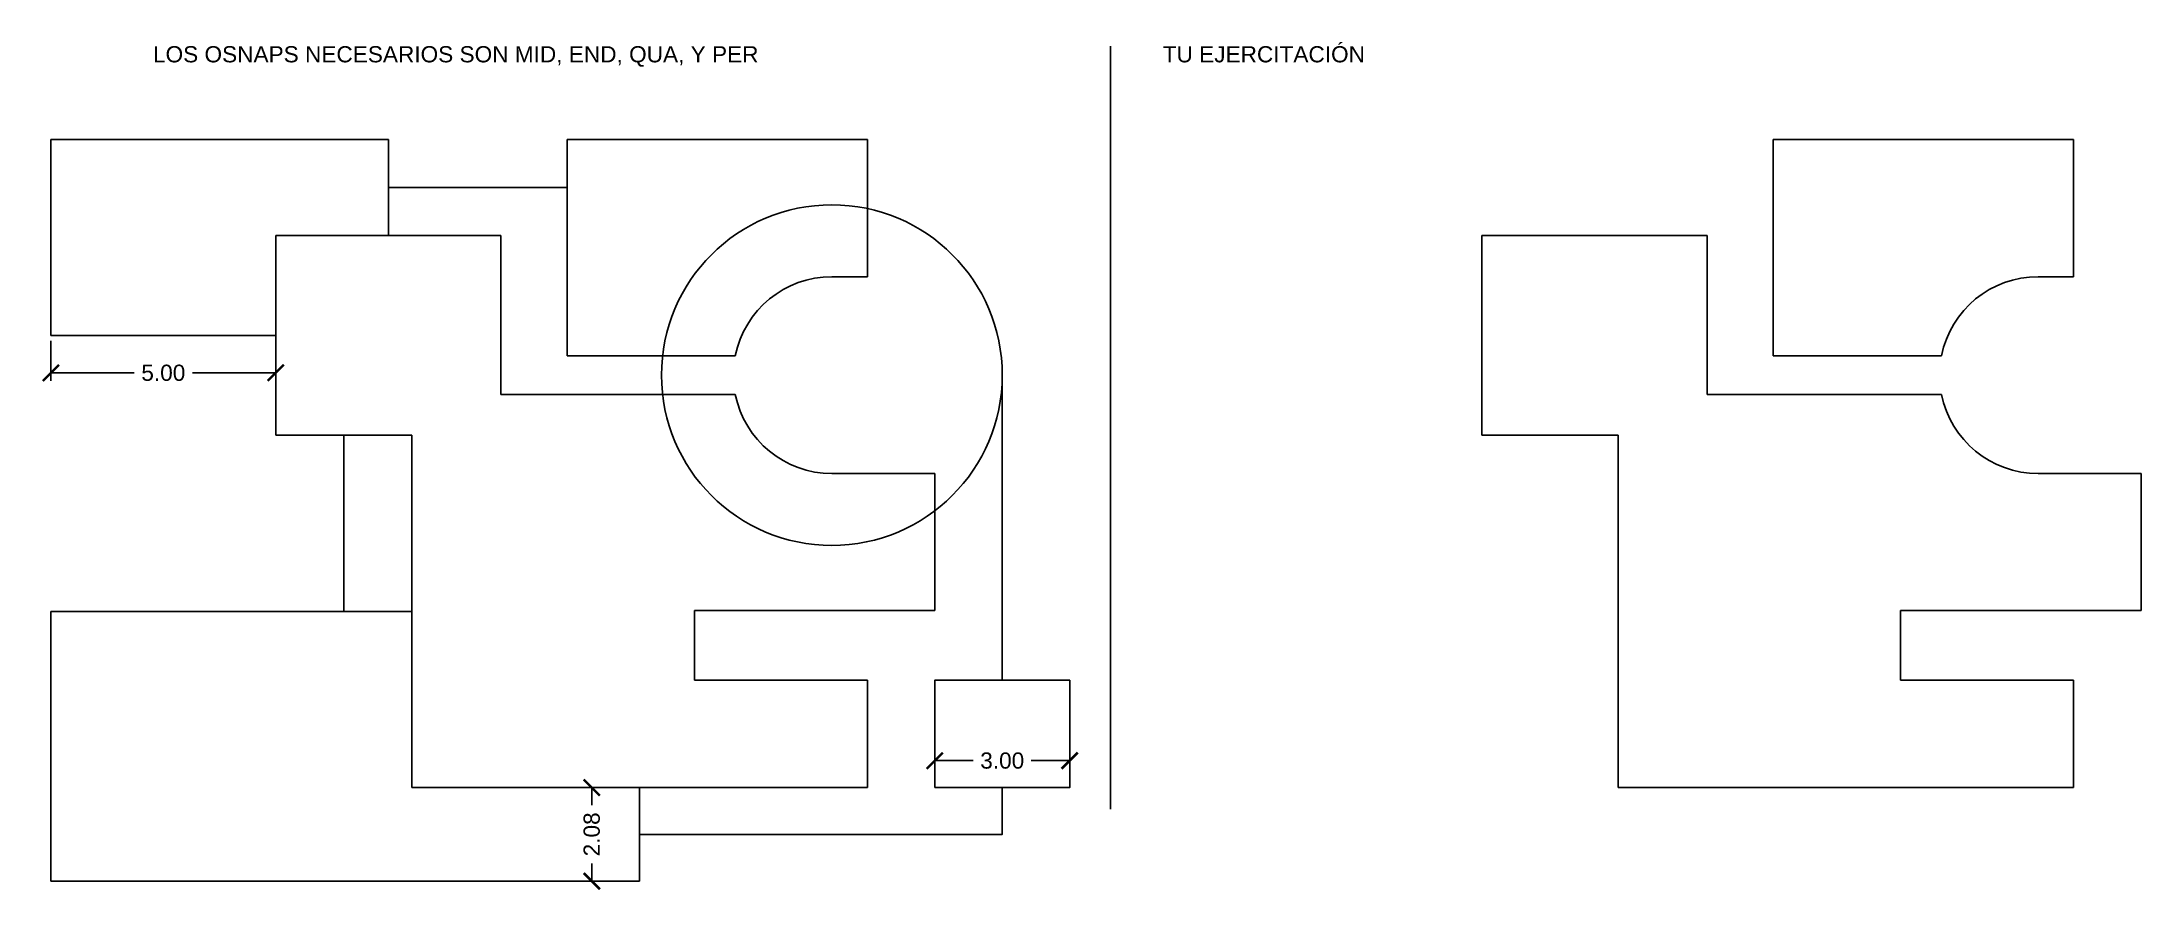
# Model space of a CAD drawing. Header units: metres. Extents: x 7.4 to 54.1, y 10.3 to 29.2.
import ezdxf

# ---------------------------------------------------------------- set-up
doc = ezdxf.new("R2010")
doc.units = ezdxf.units.M
doc.layers.add('cotas', color=30, linetype='Continuous')
doc.styles.get("Standard").update_dxf_attribs({"font": 'arial.ttf'})
doc.dimstyles.get("Standard").update_dxf_attribs({"dimscale": 2, "dimtxt": 0.18, "dimasz": 0.18, "dimexe": 0.09, "dimexo": 0.0625, "dimgap": 0.09, "dimtad": 0, "dimzin": 0, "dimdsep": 46, "dimtxsty": 'Standard', "dimblk": 'ARCHTICK', "dimcen": 0.09, "dimadec": 0, "dimazin": 0, "dimtfac": 1, "dimtofl": 0, "dimtmove": 0, "dimatfit": 1, "dimfxl": 1, "dimtolj": 1, "dimtzin": 0, "dimarcsym": 0})

# ---------------------------------------------------------------- blocks, each defined once
blk = doc.blocks.new('_ArchTick')
at = {"color": 0, "linetype": 'ByBlock', "const_width": 0.15}
blk.add_lwpolyline([(-0.5, -0.5), (0.5, 0.5)], dxfattribs=at)
blk = doc.blocks.new('*D2')
at = {"layer": 'cotas', "color": 0, "lineweight": -2, "transparency": 16777216}
for p, q in [((7.63, 22.52), (7.63, 21.63)), ((12.63, 22.52), (12.63, 21.63)), ((7.63, 21.81), (9.483, 21.81)), ((12.63, 21.81), (10.777, 21.81))]:
    blk.add_line(p, q, dxfattribs=at)
at = {"layer": 'Defpoints', "color": 0, "transparency": 16777216}
for p in [(7.63, 22.645), (12.63, 22.645), (7.63, 21.81)]:
    blk.add_point(p, dxfattribs=at)
at = {"layer": 'cotas', "color": 0, "lineweight": -2, "transparency": 16777216, "xscale": 0.36, "yscale": 0.36, "zscale": 0.36, "rotation": 180}
blk.add_blockref('_ArchTick', (7.63, 21.81), dxfattribs=at)
at = {"layer": 'cotas', "color": 0, "lineweight": -2, "transparency": 16777216, "xscale": 0.36, "yscale": 0.36, "zscale": 0.36}
blk.add_blockref('_ArchTick', (12.63, 21.81), dxfattribs=at)
at = {"layer": 'cotas', "color": 0, "transparency": 16777216, "insert": (10.13, 21.81), "char_height": 0.36, "attachment_point": 5}
blk.add_mtext('\\A1;5.00', dxfattribs=at)
blk = doc.blocks.new('*D3')
at = {"layer": 'cotas', "color": 0, "lineweight": -2, "transparency": 16777216}
for p, q in [((20.6, 12.58), (19.48, 12.58)), ((19.66, 12.58), (19.66, 12.191)), ((19.66, 10.5), (19.66, 10.889)), ((20.6, 10.5), (19.48, 10.5))]:
    blk.add_line(p, q, dxfattribs=at)
at = {"layer": 'Defpoints', "color": 0, "transparency": 16777216}
for p in [(20.725, 12.58), (19.66, 10.5), (20.725, 10.5)]:
    blk.add_point(p, dxfattribs=at)
at = {"layer": 'cotas', "color": 0, "lineweight": -2, "transparency": 16777216, "xscale": 0.36, "yscale": 0.36, "zscale": 0.36}
for p, rotation in [((19.66, 12.58), 90), ((19.66, 10.5), 270)]:
    blk.add_blockref('_ArchTick', p, dxfattribs=dict(at, rotation=rotation))
at = {"layer": 'cotas', "color": 0, "transparency": 16777216, "insert": (19.66, 11.54), "char_height": 0.36, "attachment_point": 5, "rotation": 90}
blk.add_mtext('\\A1;2.08', dxfattribs=at)
blk = doc.blocks.new('*D4')
at = {"layer": 'cotas', "color": 0, "lineweight": -2, "transparency": 16777216}
for p, q in [((27.29, 12.705), (27.29, 13.36)), ((27.29, 13.18), (28.143, 13.18)), ((30.29, 13.18), (29.437, 13.18)), ((30.29, 12.705), (30.29, 13.36))]:
    blk.add_line(p, q, dxfattribs=at)
at = {"layer": 'Defpoints', "color": 0, "transparency": 16777216}
for p in [(30.29, 13.18), (27.29, 12.58), (30.29, 12.58)]:
    blk.add_point(p, dxfattribs=at)
at = {"layer": 'cotas', "color": 0, "lineweight": -2, "transparency": 16777216, "xscale": 0.36, "yscale": 0.36, "zscale": 0.36, "rotation": 180}
blk.add_blockref('_ArchTick', (27.29, 13.18), dxfattribs=at)
at = {"layer": 'cotas', "color": 0, "lineweight": -2, "transparency": 16777216, "xscale": 0.36, "yscale": 0.36, "zscale": 0.36}
blk.add_blockref('_ArchTick', (30.29, 13.18), dxfattribs=at)
at = {"layer": 'cotas', "color": 0, "transparency": 16777216, "insert": (28.79, 13.18), "char_height": 0.36, "attachment_point": 5}
blk.add_mtext('\\A1;3.00', dxfattribs=at)

msp = doc.modelspace()

# ---------------------------------------------------------------- linework, layer by layer
for p, q in [((31.2, 29.08), (31.2, 12.1)), ((45.94, 22.19), (45.94, 27)), ((45.94, 27), (52.62, 27)), ((52.62, 27), (52.62, 23.95)), ((44.47, 24.87), (39.46, 24.87)), ((39.46, 24.87), (39.46, 20.42)), ((44.47, 21.33), (44.47, 24.87)), ((52.62, 23.95), (51.83, 23.95)), ((49.683, 22.19), (45.94, 22.19)), ((49.683, 21.33), (44.47, 21.33)), ((39.46, 20.42), (42.49, 20.42)), ((42.49, 20.42), (42.49, 12.58)), ((54.12, 19.57), (51.83, 19.57)), ((54.12, 16.52), (54.12, 19.57)), ((48.772, 14.97), (48.772, 16.52)), ((48.772, 16.52), (54.12, 16.52)), ((52.62, 14.97), (48.772, 14.97)), ((52.62, 12.58), (52.62, 14.97)), ((42.49, 12.58), (52.62, 12.58))]:
    msp.add_line(p, q)
at = {"color": 8}
for p, q in [((19.11, 22.19), (19.11, 27)), ((19.11, 27), (25.79, 27)), ((25.79, 27), (25.79, 23.95)), ((17.64, 24.87), (12.63, 24.87)), ((12.63, 24.87), (12.63, 20.42)), ((17.64, 21.33), (17.64, 24.87)), ((25.79, 23.95), (25, 23.95)), ((22.853, 22.19), (19.11, 22.19)), ((22.853, 21.33), (17.64, 21.33)), ((12.63, 20.42), (15.66, 20.42)), ((15.66, 20.42), (15.66, 12.58)), ((27.29, 19.57), (25, 19.57)), ((27.29, 16.52), (27.29, 19.57)), ((21.942, 14.97), (21.942, 16.52)), ((21.942, 16.52), (27.29, 16.52)), ((25.79, 14.97), (21.942, 14.97)), ((25.79, 12.58), (25.79, 14.97)), ((15.66, 12.58), (25.79, 12.58))]:
    msp.add_line(p, q, dxfattribs=at)
for start, end in [(90, 168.6766), (191.3234, 270)]:
    msp.add_arc((25, 21.76), 2.19, start, end, dxfattribs=at)
for start, end in [(90, 168.6766), (191.3234, 270)]:
    msp.add_arc((51.83, 21.76), 2.19, start, end)
at = {"layer": 'cotas'}
for p, q in [((15.135, 27), (7.63, 27)), ((7.63, 27), (7.63, 22.645)), ((15.135, 24.87), (15.135, 27)), ((15.135, 25.935), (19.11, 25.935)), ((7.63, 22.645), (12.63, 22.645)), ((28.79, 14.97), (28.79, 21.76)), ((14.145, 20.42), (14.145, 16.5)), ((15.66, 16.5), (7.63, 16.5)), ((7.63, 16.5), (7.63, 10.5)), ((20.725, 10.5), (20.725, 12.58)), ((7.63, 10.5), (20.725, 10.5))]:
    msp.add_line(p, q, dxfattribs=at)
msp.add_lwpolyline([(27.29, 12.58), (30.29, 12.58), (30.29, 14.97), (27.29, 14.97)], close=True, dxfattribs=at)
msp.add_lwpolyline([(20.725, 11.54), (28.79, 11.54), (28.79, 12.58)], dxfattribs=at)
msp.add_circle((25, 21.76), 3.79, dxfattribs=at)

# ---------------------------------------------------------------- texts
at = {"char_height": 0.36, "attachment_point": 1}
for s, insert in [('LOS OSNAPS NECESARIOS SON MID, END, QUA, Y PER', (9.9, 29.08)), ('TU EJERCITACIÓN', (32.36, 29.08))]:
    msp.add_mtext_dynamic_manual_height_columns(s, width=20.1, gutter_width=12.5, heights=[0], dxfattribs=dict(at, insert=insert))

# ---------------------------------------------------------------- dimensions: what is measured, and where the dimension line sits
at = {"layer": 'cotas'}
for base, p1, p2, picture, middle in [((7.63, 21.81), (12.63, 22.645), (7.63, 22.645), '*D2', (10.13, 21.81)), ((30.29, 13.18), (27.29, 12.58), (30.29, 12.58), '*D4', (28.79, 13.18))]:
    dim = msp.add_linear_dim(base=base, p1=p1, p2=p2, dimstyle='Standard', dxfattribs=at)
    dim.commit()
    dim.dimension.update_dxf_attribs({"geometry": picture, "text_midpoint": middle})
dim = msp.add_linear_dim(base=(19.66, 10.5), p1=(20.725, 12.58), p2=(20.725, 10.5), angle=90, dimstyle='Standard', dxfattribs=at)
dim.commit()
dim.dimension.update_dxf_attribs({"geometry": '*D3', "text_midpoint": (19.66, 11.54)})

doc.saveas('drawing.dxf')
